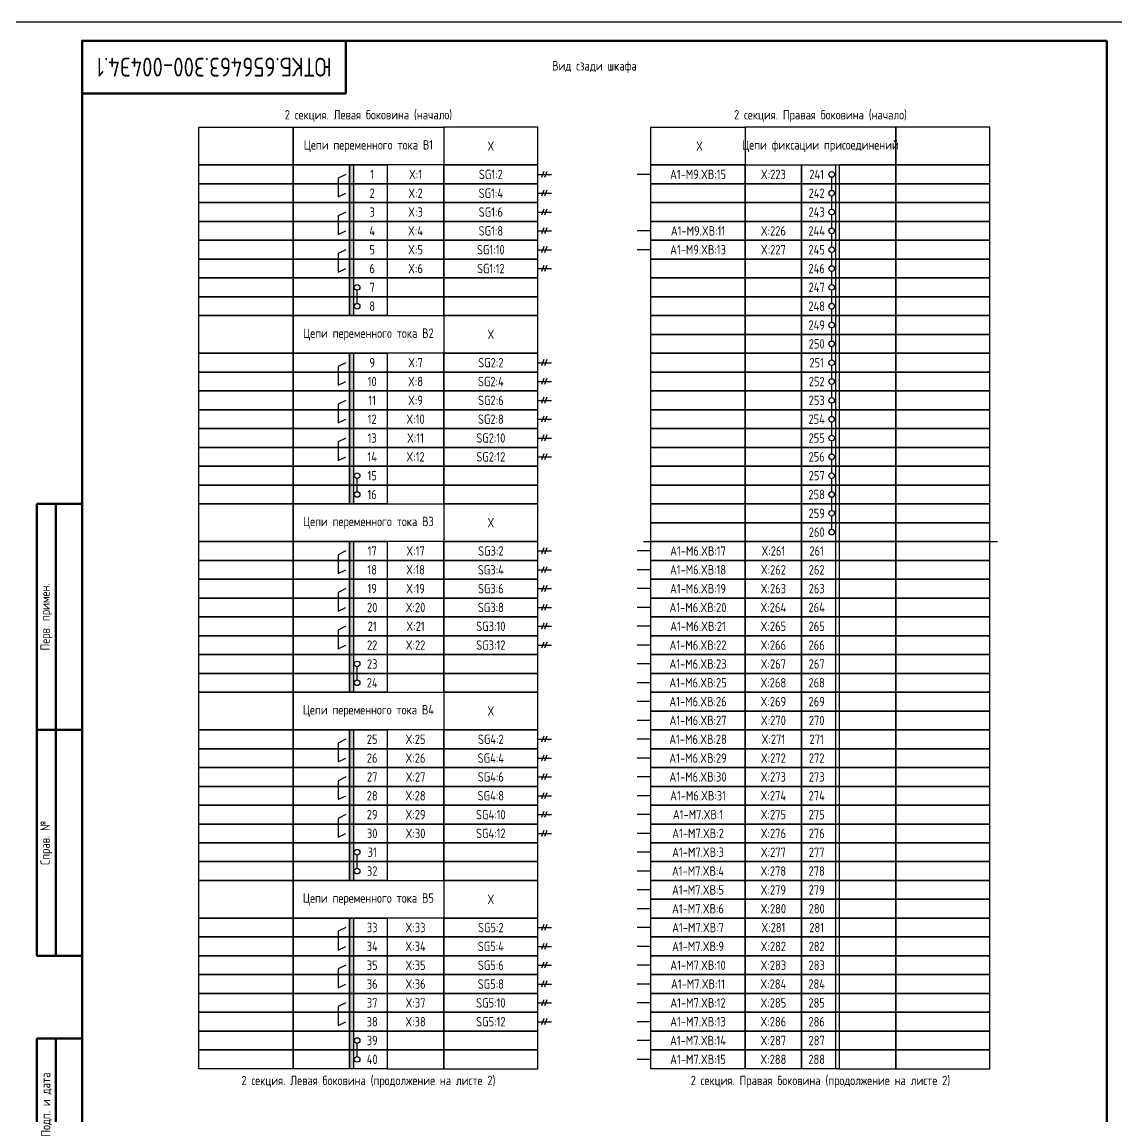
# Model space of a CAD drawing. Header units: millimetres. Extents: x -1612 to 9998, y -90 to 1220.
# Drawn here: x 7984 to 8274.5, y 129.5 to 420.1 of the extents above; entities that cross this region are included whole.
import ezdxf

# ---------------------------------------------------------------- set-up
doc = ezdxf.new("R2010")
doc.units = ezdxf.units.MM
doc.styles.add('Gost_type_A', font='GOST_A.TTF')

# ---------------------------------------------------------------- blocks, each defined once
blk = doc.blocks.new('Штамп левый верхний')
at = {"lineweight": 50}
for points in [[(-12, 0), (-7, 0), (-7, -60), (-12, -60)], [(-7, 0), (0, 0), (0, -60), (-7, -60)], [(-12, -60), (-7, -60), (-7, -120), (-12, -120)], [(-7, -60), (0, -60), (0, -120), (-7, -120)]]:
    blk.add_lwpolyline(points, close=True, dxfattribs=at)
at = {"char_height": 2.5, "width": 60, "attachment_point": 5, "rotation": 90, "style": 'Gost_type_A'}
for s, insert in [('Перв. примен.', (-9.5, -30)), ('Справ. №', (-9.5, -90))]:
    blk.add_mtext(s, dxfattribs=dict(at, insert=insert))
blk = doc.blocks.new('Штамп левый нижний')
at = {"lineweight": 50}
for points in [[(-12, 145), (-7, 145), (-7, 110), (-12, 110)], [(-7, 145), (0, 145), (0, 110), (-7, 110)], [(-12, 110), (-7, 110), (-7, 85), (-12, 85)], [(-7, 110), (0, 110), (0, 85), (-7, 85)], [(-12, 85), (-7, 85), (-7, 60), (-12, 60)], [(-7, 85), (0, 85), (0, 60), (-7, 60)], [(-12, 60), (-7, 60), (-7, 25), (-12, 25)], [(-7, 60), (0, 60), (0, 25), (-7, 25)], [(-12, 25), (-7, 25), (-7, 0), (-12, 0)], [(-7, 25), (0, 25), (0, 0), (-7, 0)]]:
    blk.add_lwpolyline(points, close=True, dxfattribs=at)
at = {"char_height": 2.5, "attachment_point": 5, "rotation": 90, "style": 'Gost_type_A'}
for s, insert, width in [('Подп. и дата', (-9.5, 127.5), 35), ('Инв. № дубл.', (-9.5, 97.5), 25), ('Взам. инв. №', (-9.5, 72.5), 25), ('Подп. и дата', (-9.5, 42.5), 35), ('Инв. N подл.', (-9.5, 12.5), 25)]:
    blk.add_mtext(s, dxfattribs=dict(at, insert=insert, width=width))
blk = doc.blocks.new('Штамп угловой верхний')
at = {"lineweight": 50}
blk.add_lwpolyline([(0, 0), (70, 0), (70, -14), (0, -14)], close=True, dxfattribs=at)

msp = doc.modelspace()

# ---------------------------------------------------------------- hatches: boundary and pattern name
h = msp.add_hatch(color=256)
h.dxf.hatch_style = 1
h.paths.add_polyline_path([(8072, 382.07), (8071, 382.07), (8071, 342.07), (8072, 342.07)])
h = msp.add_hatch(color=256)
h.dxf.hatch_style = 1
h.paths.add_polyline_path([(8072, 332.07), (8071, 332.07), (8071, 292.07), (8072, 292.07)])
h = msp.add_hatch(color=256)
h.dxf.hatch_style = 1
h.paths.add_polyline_path([(8072, 282.07), (8071, 282.07), (8071, 242.07), (8072, 242.07)])
h = msp.add_hatch(color=256)
h.dxf.hatch_style = 1
h.paths.add_polyline_path([(8072, 232.07), (8071, 232.07), (8071, 192.07), (8072, 192.07)])
h = msp.add_hatch(color=256)
h.dxf.hatch_style = 1
h.paths.add_polyline_path([(8072, 182.07), (8071, 182.07), (8071, 142.07), (8072, 142.07)])

# ---------------------------------------------------------------- linework, layer by layer
for p, q in [((8200, 382.07), (8200, 142.07)), ((8121, 379.57), (8124.62, 379.57)), ((8122.54, 380.38), (8121.96, 378.76)), ((8123.33, 380.38), (8122.75, 378.76)), ((8151, 379.57), (8147.38, 379.57)), ((8199, 375.32), (8199, 378.82)), ((8122.54, 375.38), (8121.96, 373.76)), ((8123.33, 375.38), (8122.75, 373.76)), ((8121, 374.57), (8124.62, 374.57)), ((8199, 370.32), (8199, 373.82)), ((8121, 369.57), (8124.62, 369.57)), ((8122.54, 370.38), (8121.96, 368.76)), ((8123.33, 370.38), (8122.75, 368.76)), ((8199, 365.32), (8199, 368.82)), ((8121, 364.57), (8124.62, 364.57)), ((8122.54, 365.38), (8121.96, 363.76)), ((8123.33, 365.38), (8122.75, 363.76)), ((8151, 364.57), (8147.38, 364.57)), ((8199, 360.32), (8199, 363.82)), ((8122.54, 360.38), (8121.96, 358.76)), ((8123.33, 360.38), (8122.75, 358.76)), ((8121, 359.57), (8124.62, 359.57)), ((8151, 359.57), (8147.38, 359.57)), ((8199, 355.32), (8199, 358.82)), ((8121, 354.57), (8124.62, 354.57)), ((8122.54, 355.38), (8121.96, 353.76)), ((8123.33, 355.38), (8122.75, 353.76)), ((8199, 350.32), (8199, 353.82)), ((8073, 345.32), (8073, 348.82)), ((8199, 345.32), (8199, 348.82)), ((8199, 340.32), (8199, 343.82)), ((8199, 335.32), (8199, 338.82)), ((8199, 330.32), (8199, 333.82)), ((8121, 329.57), (8124.62, 329.57)), ((8122.54, 330.38), (8121.96, 328.76)), ((8123.33, 330.38), (8122.75, 328.76)), ((8199, 325.32), (8199, 328.82)), ((8121, 324.57), (8124.62, 324.57)), ((8122.54, 325.38), (8121.96, 323.76)), ((8123.33, 325.38), (8122.75, 323.76)), ((8199, 320.32), (8199, 323.82)), ((8122.54, 320.38), (8121.96, 318.76)), ((8123.33, 320.38), (8122.75, 318.76)), ((8121, 319.57), (8124.62, 319.57)), ((8199, 315.32), (8199, 318.82)), ((8121, 314.57), (8124.62, 314.57)), ((8122.54, 315.38), (8121.96, 313.76)), ((8123.33, 315.38), (8122.75, 313.76)), ((8199, 310.32), (8199, 313.82)), ((8121, 309.57), (8124.62, 309.57)), ((8122.54, 310.38), (8121.96, 308.76)), ((8123.33, 310.38), (8122.75, 308.76)), ((8199, 305.32), (8199, 308.82)), ((8122.54, 305.38), (8121.96, 303.76)), ((8123.33, 305.38), (8122.75, 303.76)), ((8121, 304.57), (8124.62, 304.57)), ((8199, 300.32), (8199, 303.82)), ((8073, 295.32), (8073, 298.82)), ((8199, 295.32), (8199, 298.82)), ((8199, 290.32), (8199, 293.82)), ((8199, 285.32), (8199, 288.82)), ((8149, 282.07), (8243, 282.07)), ((8121, 279.57), (8124.62, 279.57)), ((8122.54, 280.38), (8121.96, 278.76)), ((8123.33, 280.38), (8122.75, 278.76)), ((8151, 279.57), (8147.38, 279.57)), ((8121, 274.57), (8124.62, 274.57)), ((8122.54, 275.38), (8121.96, 273.76)), ((8123.33, 275.38), (8122.75, 273.76)), ((8151, 274.57), (8147.38, 274.57)), ((8122.54, 270.38), (8121.96, 268.76)), ((8123.33, 270.38), (8122.75, 268.76)), ((8121, 269.57), (8124.62, 269.57)), ((8151, 269.57), (8147.38, 269.57)), ((8121, 264.57), (8124.62, 264.57)), ((8122.54, 265.38), (8121.96, 263.76)), ((8123.33, 265.38), (8122.75, 263.76)), ((8151, 264.57), (8147.38, 264.57)), ((8121, 259.57), (8124.62, 259.57)), ((8122.54, 260.38), (8121.96, 258.76)), ((8123.33, 260.38), (8122.75, 258.76)), ((8151, 259.57), (8147.38, 259.57)), ((8121, 254.57), (8124.62, 254.57)), ((8122.54, 255.38), (8121.96, 253.76)), ((8123.33, 255.38), (8122.75, 253.76)), ((8151, 254.57), (8147.38, 254.57)), ((8073, 245.32), (8073, 248.82)), ((8151, 249.57), (8147.38, 249.57)), ((8151, 244.57), (8147.38, 244.57)), ((8151, 239.57), (8147.38, 239.57)), ((8151, 234.57), (8147.38, 234.57)), ((8121, 229.57), (8124.62, 229.57)), ((8122.54, 230.38), (8121.96, 228.76)), ((8123.33, 230.38), (8122.75, 228.76)), ((8151, 229.57), (8147.38, 229.57)), ((8121, 224.57), (8124.62, 224.57)), ((8122.54, 225.38), (8121.96, 223.76)), ((8123.33, 225.38), (8122.75, 223.76)), ((8151, 224.57), (8147.38, 224.57)), ((8121, 219.57), (8124.62, 219.57)), ((8122.54, 220.38), (8121.96, 218.76)), ((8123.33, 220.38), (8122.75, 218.76)), ((8151, 219.57), (8147.38, 219.57)), ((8122.54, 215.38), (8121.96, 213.76)), ((8123.33, 215.38), (8122.75, 213.76)), ((8121, 214.57), (8124.62, 214.57)), ((8151, 214.57), (8147.38, 214.57)), ((8121, 209.57), (8124.62, 209.57)), ((8122.54, 210.38), (8121.96, 208.76)), ((8123.33, 210.38), (8122.75, 208.76)), ((8151, 209.57), (8147.38, 209.57)), ((8121, 204.57), (8124.62, 204.57)), ((8122.54, 205.38), (8121.96, 203.76)), ((8123.33, 205.38), (8122.75, 203.76)), ((8151, 204.57), (8147.38, 204.57)), ((8073, 195.32), (8073, 198.82)), ((8151, 199.57), (8147.38, 199.57)), ((8151, 194.57), (8147.38, 194.57)), ((8151, 189.57), (8147.38, 189.57)), ((8151, 184.57), (8147.38, 184.57)), ((8122.54, 180.38), (8121.96, 178.76)), ((8123.33, 180.38), (8122.75, 178.76)), ((8121, 179.57), (8124.62, 179.57)), ((8151, 179.57), (8147.38, 179.57)), ((8121, 174.57), (8124.62, 174.57)), ((8122.54, 175.38), (8121.96, 173.76)), ((8123.33, 175.38), (8122.75, 173.76)), ((8151, 174.57), (8147.38, 174.57)), ((8121, 169.57), (8124.62, 169.57)), ((8122.54, 170.38), (8121.96, 168.76)), ((8123.33, 170.38), (8122.75, 168.76)), ((8151, 169.57), (8147.38, 169.57)), ((8121, 164.57), (8124.62, 164.57)), ((8122.54, 165.38), (8121.96, 163.76)), ((8123.33, 165.38), (8122.75, 163.76)), ((8151, 164.57), (8147.38, 164.57)), ((8122.54, 160.38), (8121.96, 158.76)), ((8123.33, 160.38), (8122.75, 158.76)), ((8121, 159.57), (8124.62, 159.57)), ((8151, 159.57), (8147.38, 159.57)), ((8121, 154.57), (8124.62, 154.57)), ((8122.54, 155.38), (8121.96, 153.76)), ((8123.33, 155.38), (8122.75, 153.76)), ((8151, 154.57), (8147.38, 154.57)), ((8073, 145.32), (8073, 148.82)), ((8151, 149.57), (8147.38, 149.57)), ((8151, 144.57), (8147.38, 144.57))]:
    msp.add_line(p, q)
for points in [[(8277, 420.07), (8277, 0.07), (7980, 0.07), (7980, 420.07)], [(8031, 392.07), (8056, 392.07), (8056, 382.07), (8031, 382.07)], [(8056, 392.07), (8096, 392.07), (8096, 382.07), (8056, 382.07)], [(8121, 392.07), (8096, 392.07), (8096, 382.07), (8121, 382.07)], [(8151, 392.07), (8176, 392.07), (8176, 382.07), (8151, 382.07)], [(8216, 392.07), (8176, 392.07), (8176, 382.07), (8216, 382.07)], [(8241, 392.07), (8216, 392.07), (8216, 382.07), (8241, 382.07)], [(8031, 382.07), (8056, 382.07), (8056, 377.07), (8031, 377.07)], [(8056, 382.07), (8071, 382.07), (8071, 377.07), (8056, 377.07)], [(8071, 382.07), (8081, 382.07), (8081, 377.07), (8071, 377.07)], [(8096, 382.07), (8081, 382.07), (8081, 377.07), (8096, 377.07)], [(8121, 382.07), (8096, 382.07), (8096, 377.07), (8121, 377.07)], [(8151, 382.07), (8176, 382.07), (8176, 377.07), (8151, 377.07)], [(8176, 382.07), (8191, 382.07), (8191, 377.07), (8176, 377.07)], [(8191, 382.07), (8201, 382.07), (8201, 377.07), (8191, 377.07)], [(8216, 382.07), (8201, 382.07), (8201, 377.07), (8216, 377.07)], [(8241, 382.07), (8216, 382.07), (8216, 377.07), (8241, 377.07)], [(8031, 377.07), (8056, 377.07), (8056, 372.07), (8031, 372.07)], [(8056, 377.07), (8071, 377.07), (8071, 372.07), (8056, 372.07)], [(8071, 377.07), (8081, 377.07), (8081, 372.07), (8071, 372.07)], [(8096, 377.07), (8081, 377.07), (8081, 372.07), (8096, 372.07)], [(8121, 377.07), (8096, 377.07), (8096, 372.07), (8121, 372.07)], [(8151, 377.07), (8176, 377.07), (8176, 372.07), (8151, 372.07)], [(8176, 377.07), (8191, 377.07), (8191, 372.07), (8176, 372.07)], [(8191, 377.07), (8201, 377.07), (8201, 372.07), (8191, 372.07)], [(8216, 377.07), (8201, 377.07), (8201, 372.07), (8216, 372.07)], [(8241, 377.07), (8216, 377.07), (8216, 372.07), (8241, 372.07)], [(8031, 372.07), (8056, 372.07), (8056, 367.07), (8031, 367.07)], [(8056, 372.07), (8071, 372.07), (8071, 367.07), (8056, 367.07)], [(8071, 372.07), (8081, 372.07), (8081, 367.07), (8071, 367.07)], [(8096, 372.07), (8081, 372.07), (8081, 367.07), (8096, 367.07)], [(8121, 372.07), (8096, 372.07), (8096, 367.07), (8121, 367.07)], [(8151, 372.07), (8176, 372.07), (8176, 367.07), (8151, 367.07)], [(8176, 372.07), (8191, 372.07), (8191, 367.07), (8176, 367.07)], [(8191, 372.07), (8201, 372.07), (8201, 367.07), (8191, 367.07)], [(8216, 372.07), (8201, 372.07), (8201, 367.07), (8216, 367.07)], [(8241, 372.07), (8216, 372.07), (8216, 367.07), (8241, 367.07)], [(8031, 367.07), (8056, 367.07), (8056, 362.07), (8031, 362.07)], [(8056, 367.07), (8071, 367.07), (8071, 362.07), (8056, 362.07)], [(8071, 367.07), (8081, 367.07), (8081, 362.07), (8071, 362.07)], [(8096, 367.07), (8081, 367.07), (8081, 362.07), (8096, 362.07)], [(8121, 367.07), (8096, 367.07), (8096, 362.07), (8121, 362.07)], [(8151, 367.07), (8176, 367.07), (8176, 362.07), (8151, 362.07)], [(8176, 367.07), (8191, 367.07), (8191, 362.07), (8176, 362.07)], [(8191, 367.07), (8201, 367.07), (8201, 362.07), (8191, 362.07)], [(8216, 367.07), (8201, 367.07), (8201, 362.07), (8216, 362.07)], [(8241, 367.07), (8216, 367.07), (8216, 362.07), (8241, 362.07)], [(8031, 362.07), (8056, 362.07), (8056, 357.07), (8031, 357.07)], [(8056, 362.07), (8071, 362.07), (8071, 357.07), (8056, 357.07)], [(8071, 362.07), (8081, 362.07), (8081, 357.07), (8071, 357.07)], [(8096, 362.07), (8081, 362.07), (8081, 357.07), (8096, 357.07)], [(8121, 362.07), (8096, 362.07), (8096, 357.07), (8121, 357.07)], [(8151, 362.07), (8176, 362.07), (8176, 357.07), (8151, 357.07)], [(8176, 362.07), (8191, 362.07), (8191, 357.07), (8176, 357.07)], [(8191, 362.07), (8201, 362.07), (8201, 357.07), (8191, 357.07)], [(8216, 362.07), (8201, 362.07), (8201, 357.07), (8216, 357.07)], [(8241, 362.07), (8216, 362.07), (8216, 357.07), (8241, 357.07)], [(8031, 357.07), (8056, 357.07), (8056, 352.07), (8031, 352.07)], [(8056, 357.07), (8071, 357.07), (8071, 352.07), (8056, 352.07)], [(8071, 357.07), (8081, 357.07), (8081, 352.07), (8071, 352.07)], [(8096, 357.07), (8081, 357.07), (8081, 352.07), (8096, 352.07)], [(8121, 357.07), (8096, 357.07), (8096, 352.07), (8121, 352.07)], [(8151, 357.07), (8176, 357.07), (8176, 352.07), (8151, 352.07)], [(8176, 357.07), (8191, 357.07), (8191, 352.07), (8176, 352.07)], [(8191, 357.07), (8201, 357.07), (8201, 352.07), (8191, 352.07)], [(8216, 357.07), (8201, 357.07), (8201, 352.07), (8216, 352.07)], [(8241, 357.07), (8216, 357.07), (8216, 352.07), (8241, 352.07)], [(8031, 352.07), (8056, 352.07), (8056, 347.07), (8031, 347.07)], [(8056, 352.07), (8071, 352.07), (8071, 347.07), (8056, 347.07)], [(8071, 352.07), (8081, 352.07), (8081, 347.07), (8071, 347.07)], [(8096, 352.07), (8081, 352.07), (8081, 347.07), (8096, 347.07)], [(8121, 352.07), (8096, 352.07), (8096, 347.07), (8121, 347.07)], [(8151, 352.07), (8176, 352.07), (8176, 347.07), (8151, 347.07)], [(8176, 352.07), (8191, 352.07), (8191, 347.07), (8176, 347.07)], [(8191, 352.07), (8201, 352.07), (8201, 347.07), (8191, 347.07)], [(8216, 352.07), (8201, 352.07), (8201, 347.07), (8216, 347.07)], [(8241, 352.07), (8216, 352.07), (8216, 347.07), (8241, 347.07)], [(8031, 347.07), (8056, 347.07), (8056, 342.07), (8031, 342.07)], [(8056, 347.07), (8071, 347.07), (8071, 342.07), (8056, 342.07)], [(8071, 347.07), (8081, 347.07), (8081, 342.07), (8071, 342.07)], [(8096, 347.07), (8081, 347.07), (8081, 342.07), (8096, 342.07)], [(8121, 347.07), (8096, 347.07), (8096, 342.07), (8121, 342.07)], [(8151, 347.07), (8176, 347.07), (8176, 342.07), (8151, 342.07)], [(8176, 347.07), (8191, 347.07), (8191, 342.07), (8176, 342.07)], [(8191, 347.07), (8201, 347.07), (8201, 342.07), (8191, 342.07)], [(8216, 347.07), (8201, 347.07), (8201, 342.07), (8216, 342.07)], [(8241, 347.07), (8216, 347.07), (8216, 342.07), (8241, 342.07)], [(8031, 342.07), (8056, 342.07), (8056, 332.07), (8031, 332.07)], [(8056, 342.07), (8096, 342.07), (8096, 332.07), (8056, 332.07)], [(8121, 342.07), (8096, 342.07), (8096, 332.07), (8121, 332.07)], [(8151, 342.07), (8176, 342.07), (8176, 337.07), (8151, 337.07)], [(8176, 342.07), (8191, 342.07), (8191, 337.07), (8176, 337.07)], [(8191, 342.07), (8201, 342.07), (8201, 337.07), (8191, 337.07)], [(8216, 342.07), (8201, 342.07), (8201, 337.07), (8216, 337.07)], [(8241, 342.07), (8216, 342.07), (8216, 337.07), (8241, 337.07)], [(8151, 337.07), (8176, 337.07), (8176, 332.07), (8151, 332.07)], [(8176, 337.07), (8191, 337.07), (8191, 332.07), (8176, 332.07)], [(8191, 337.07), (8201, 337.07), (8201, 332.07), (8191, 332.07)], [(8216, 337.07), (8201, 337.07), (8201, 332.07), (8216, 332.07)], [(8241, 337.07), (8216, 337.07), (8216, 332.07), (8241, 332.07)], [(8031, 332.07), (8056, 332.07), (8056, 327.07), (8031, 327.07)], [(8056, 332.07), (8071, 332.07), (8071, 327.07), (8056, 327.07)], [(8071, 332.07), (8081, 332.07), (8081, 327.07), (8071, 327.07)], [(8096, 332.07), (8081, 332.07), (8081, 327.07), (8096, 327.07)], [(8121, 332.07), (8096, 332.07), (8096, 327.07), (8121, 327.07)], [(8151, 332.07), (8176, 332.07), (8176, 327.07), (8151, 327.07)], [(8176, 332.07), (8191, 332.07), (8191, 327.07), (8176, 327.07)], [(8191, 332.07), (8201, 332.07), (8201, 327.07), (8191, 327.07)], [(8216, 332.07), (8201, 332.07), (8201, 327.07), (8216, 327.07)], [(8241, 332.07), (8216, 332.07), (8216, 327.07), (8241, 327.07)], [(8031, 327.07), (8056, 327.07), (8056, 322.07), (8031, 322.07)], [(8056, 327.07), (8071, 327.07), (8071, 322.07), (8056, 322.07)], [(8071, 327.07), (8081, 327.07), (8081, 322.07), (8071, 322.07)], [(8096, 327.07), (8081, 327.07), (8081, 322.07), (8096, 322.07)], [(8121, 327.07), (8096, 327.07), (8096, 322.07), (8121, 322.07)], [(8151, 327.07), (8176, 327.07), (8176, 322.07), (8151, 322.07)], [(8176, 327.07), (8191, 327.07), (8191, 322.07), (8176, 322.07)], [(8191, 327.07), (8201, 327.07), (8201, 322.07), (8191, 322.07)], [(8216, 327.07), (8201, 327.07), (8201, 322.07), (8216, 322.07)], [(8241, 327.07), (8216, 327.07), (8216, 322.07), (8241, 322.07)], [(8031, 322.07), (8056, 322.07), (8056, 317.07), (8031, 317.07)], [(8056, 322.07), (8071, 322.07), (8071, 317.07), (8056, 317.07)], [(8071, 322.07), (8081, 322.07), (8081, 317.07), (8071, 317.07)], [(8096, 322.07), (8081, 322.07), (8081, 317.07), (8096, 317.07)], [(8121, 322.07), (8096, 322.07), (8096, 317.07), (8121, 317.07)], [(8151, 322.07), (8176, 322.07), (8176, 317.07), (8151, 317.07)], [(8176, 322.07), (8191, 322.07), (8191, 317.07), (8176, 317.07)], [(8191, 322.07), (8201, 322.07), (8201, 317.07), (8191, 317.07)], [(8216, 322.07), (8201, 322.07), (8201, 317.07), (8216, 317.07)], [(8241, 322.07), (8216, 322.07), (8216, 317.07), (8241, 317.07)], [(8031, 317.07), (8056, 317.07), (8056, 312.07), (8031, 312.07)], [(8056, 317.07), (8071, 317.07), (8071, 312.07), (8056, 312.07)], [(8071, 317.07), (8081, 317.07), (8081, 312.07), (8071, 312.07)], [(8096, 317.07), (8081, 317.07), (8081, 312.07), (8096, 312.07)], [(8121, 317.07), (8096, 317.07), (8096, 312.07), (8121, 312.07)], [(8151, 317.07), (8176, 317.07), (8176, 312.07), (8151, 312.07)], [(8176, 317.07), (8191, 317.07), (8191, 312.07), (8176, 312.07)], [(8191, 317.07), (8201, 317.07), (8201, 312.07), (8191, 312.07)], [(8216, 317.07), (8201, 317.07), (8201, 312.07), (8216, 312.07)], [(8241, 317.07), (8216, 317.07), (8216, 312.07), (8241, 312.07)], [(8031, 312.07), (8056, 312.07), (8056, 307.07), (8031, 307.07)], [(8056, 312.07), (8071, 312.07), (8071, 307.07), (8056, 307.07)], [(8071, 312.07), (8081, 312.07), (8081, 307.07), (8071, 307.07)], [(8096, 312.07), (8081, 312.07), (8081, 307.07), (8096, 307.07)], [(8121, 312.07), (8096, 312.07), (8096, 307.07), (8121, 307.07)], [(8151, 312.07), (8176, 312.07), (8176, 307.07), (8151, 307.07)], [(8176, 312.07), (8191, 312.07), (8191, 307.07), (8176, 307.07)], [(8191, 312.07), (8201, 312.07), (8201, 307.07), (8191, 307.07)], [(8216, 312.07), (8201, 312.07), (8201, 307.07), (8216, 307.07)], [(8241, 312.07), (8216, 312.07), (8216, 307.07), (8241, 307.07)], [(8031, 307.07), (8056, 307.07), (8056, 302.07), (8031, 302.07)], [(8056, 307.07), (8071, 307.07), (8071, 302.07), (8056, 302.07)], [(8071, 307.07), (8081, 307.07), (8081, 302.07), (8071, 302.07)], [(8096, 307.07), (8081, 307.07), (8081, 302.07), (8096, 302.07)], [(8121, 307.07), (8096, 307.07), (8096, 302.07), (8121, 302.07)], [(8151, 307.07), (8176, 307.07), (8176, 302.07), (8151, 302.07)], [(8176, 307.07), (8191, 307.07), (8191, 302.07), (8176, 302.07)], [(8191, 307.07), (8201, 307.07), (8201, 302.07), (8191, 302.07)], [(8216, 307.07), (8201, 307.07), (8201, 302.07), (8216, 302.07)], [(8241, 307.07), (8216, 307.07), (8216, 302.07), (8241, 302.07)], [(8031, 302.07), (8056, 302.07), (8056, 297.07), (8031, 297.07)], [(8056, 302.07), (8071, 302.07), (8071, 297.07), (8056, 297.07)], [(8071, 302.07), (8081, 302.07), (8081, 297.07), (8071, 297.07)], [(8096, 302.07), (8081, 302.07), (8081, 297.07), (8096, 297.07)], [(8121, 302.07), (8096, 302.07), (8096, 297.07), (8121, 297.07)], [(8151, 302.07), (8176, 302.07), (8176, 297.07), (8151, 297.07)], [(8176, 302.07), (8191, 302.07), (8191, 297.07), (8176, 297.07)], [(8191, 302.07), (8201, 302.07), (8201, 297.07), (8191, 297.07)], [(8216, 302.07), (8201, 302.07), (8201, 297.07), (8216, 297.07)], [(8241, 302.07), (8216, 302.07), (8216, 297.07), (8241, 297.07)], [(8031, 297.07), (8056, 297.07), (8056, 292.07), (8031, 292.07)], [(8056, 297.07), (8071, 297.07), (8071, 292.07), (8056, 292.07)], [(8071, 297.07), (8081, 297.07), (8081, 292.07), (8071, 292.07)], [(8096, 297.07), (8081, 297.07), (8081, 292.07), (8096, 292.07)], [(8121, 297.07), (8096, 297.07), (8096, 292.07), (8121, 292.07)], [(8151, 297.07), (8176, 297.07), (8176, 292.07), (8151, 292.07)], [(8176, 297.07), (8191, 297.07), (8191, 292.07), (8176, 292.07)], [(8191, 297.07), (8201, 297.07), (8201, 292.07), (8191, 292.07)], [(8216, 297.07), (8201, 297.07), (8201, 292.07), (8216, 292.07)], [(8241, 297.07), (8216, 297.07), (8216, 292.07), (8241, 292.07)], [(8031, 292.07), (8056, 292.07), (8056, 282.07), (8031, 282.07)], [(8056, 292.07), (8096, 292.07), (8096, 282.07), (8056, 282.07)], [(8121, 292.07), (8096, 292.07), (8096, 282.07), (8121, 282.07)], [(8151, 292.07), (8176, 292.07), (8176, 287.07), (8151, 287.07)], [(8176, 292.07), (8191, 292.07), (8191, 287.07), (8176, 287.07)], [(8191, 292.07), (8201, 292.07), (8201, 287.07), (8191, 287.07)], [(8216, 292.07), (8201, 292.07), (8201, 287.07), (8216, 287.07)], [(8241, 292.07), (8216, 292.07), (8216, 287.07), (8241, 287.07)], [(8151, 287.07), (8176, 287.07), (8176, 282.07), (8151, 282.07)], [(8176, 287.07), (8191, 287.07), (8191, 282.07), (8176, 282.07)], [(8191, 287.07), (8201, 287.07), (8201, 282.07), (8191, 282.07)], [(8216, 287.07), (8201, 287.07), (8201, 282.07), (8216, 282.07)], [(8241, 287.07), (8216, 287.07), (8216, 282.07), (8241, 282.07)], [(8031, 282.07), (8056, 282.07), (8056, 277.07), (8031, 277.07)], [(8056, 282.07), (8071, 282.07), (8071, 277.07), (8056, 277.07)], [(8071, 282.07), (8081, 282.07), (8081, 277.07), (8071, 277.07)], [(8096, 282.07), (8081, 282.07), (8081, 277.07), (8096, 277.07)], [(8121, 282.07), (8096, 282.07), (8096, 277.07), (8121, 277.07)], [(8151, 282.07), (8176, 282.07), (8176, 277.07), (8151, 277.07)], [(8176, 282.07), (8191, 282.07), (8191, 277.07), (8176, 277.07)], [(8191, 282.07), (8201, 282.07), (8201, 277.07), (8191, 277.07)], [(8216, 282.07), (8201, 282.07), (8201, 277.07), (8216, 277.07)], [(8241, 282.07), (8216, 282.07), (8216, 277.07), (8241, 277.07)], [(8031, 277.07), (8056, 277.07), (8056, 272.07), (8031, 272.07)], [(8056, 277.07), (8071, 277.07), (8071, 272.07), (8056, 272.07)], [(8071, 277.07), (8081, 277.07), (8081, 272.07), (8071, 272.07)], [(8096, 277.07), (8081, 277.07), (8081, 272.07), (8096, 272.07)], [(8121, 277.07), (8096, 277.07), (8096, 272.07), (8121, 272.07)], [(8151, 277.07), (8176, 277.07), (8176, 272.07), (8151, 272.07)], [(8176, 277.07), (8191, 277.07), (8191, 272.07), (8176, 272.07)], [(8191, 277.07), (8201, 277.07), (8201, 272.07), (8191, 272.07)], [(8216, 277.07), (8201, 277.07), (8201, 272.07), (8216, 272.07)], [(8241, 277.07), (8216, 277.07), (8216, 272.07), (8241, 272.07)], [(8031, 272.07), (8056, 272.07), (8056, 267.07), (8031, 267.07)], [(8056, 272.07), (8071, 272.07), (8071, 267.07), (8056, 267.07)], [(8071, 272.07), (8081, 272.07), (8081, 267.07), (8071, 267.07)], [(8096, 272.07), (8081, 272.07), (8081, 267.07), (8096, 267.07)], [(8121, 272.07), (8096, 272.07), (8096, 267.07), (8121, 267.07)], [(8151, 272.07), (8176, 272.07), (8176, 267.07), (8151, 267.07)], [(8176, 272.07), (8191, 272.07), (8191, 267.07), (8176, 267.07)], [(8191, 272.07), (8201, 272.07), (8201, 267.07), (8191, 267.07)], [(8216, 272.07), (8201, 272.07), (8201, 267.07), (8216, 267.07)], [(8241, 272.07), (8216, 272.07), (8216, 267.07), (8241, 267.07)], [(8031, 267.07), (8056, 267.07), (8056, 262.07), (8031, 262.07)], [(8056, 267.07), (8071, 267.07), (8071, 262.07), (8056, 262.07)], [(8071, 267.07), (8081, 267.07), (8081, 262.07), (8071, 262.07)], [(8096, 267.07), (8081, 267.07), (8081, 262.07), (8096, 262.07)], [(8121, 267.07), (8096, 267.07), (8096, 262.07), (8121, 262.07)], [(8151, 267.07), (8176, 267.07), (8176, 262.07), (8151, 262.07)], [(8176, 267.07), (8191, 267.07), (8191, 262.07), (8176, 262.07)], [(8191, 267.07), (8201, 267.07), (8201, 262.07), (8191, 262.07)], [(8216, 267.07), (8201, 267.07), (8201, 262.07), (8216, 262.07)], [(8241, 267.07), (8216, 267.07), (8216, 262.07), (8241, 262.07)], [(8031, 262.07), (8056, 262.07), (8056, 257.07), (8031, 257.07)], [(8056, 262.07), (8071, 262.07), (8071, 257.07), (8056, 257.07)], [(8071, 262.07), (8081, 262.07), (8081, 257.07), (8071, 257.07)], [(8096, 262.07), (8081, 262.07), (8081, 257.07), (8096, 257.07)], [(8121, 262.07), (8096, 262.07), (8096, 257.07), (8121, 257.07)], [(8151, 262.07), (8176, 262.07), (8176, 257.07), (8151, 257.07)], [(8176, 262.07), (8191, 262.07), (8191, 257.07), (8176, 257.07)], [(8191, 262.07), (8201, 262.07), (8201, 257.07), (8191, 257.07)], [(8216, 262.07), (8201, 262.07), (8201, 257.07), (8216, 257.07)], [(8241, 262.07), (8216, 262.07), (8216, 257.07), (8241, 257.07)], [(8031, 257.07), (8056, 257.07), (8056, 252.07), (8031, 252.07)], [(8056, 257.07), (8071, 257.07), (8071, 252.07), (8056, 252.07)], [(8071, 257.07), (8081, 257.07), (8081, 252.07), (8071, 252.07)], [(8096, 257.07), (8081, 257.07), (8081, 252.07), (8096, 252.07)], [(8121, 257.07), (8096, 257.07), (8096, 252.07), (8121, 252.07)], [(8151, 257.07), (8176, 257.07), (8176, 252.07), (8151, 252.07)], [(8176, 257.07), (8191, 257.07), (8191, 252.07), (8176, 252.07)], [(8191, 257.07), (8201, 257.07), (8201, 252.07), (8191, 252.07)], [(8216, 257.07), (8201, 257.07), (8201, 252.07), (8216, 252.07)], [(8241, 257.07), (8216, 257.07), (8216, 252.07), (8241, 252.07)], [(8031, 252.07), (8056, 252.07), (8056, 247.07), (8031, 247.07)], [(8056, 252.07), (8071, 252.07), (8071, 247.07), (8056, 247.07)], [(8071, 252.07), (8081, 252.07), (8081, 247.07), (8071, 247.07)], [(8096, 252.07), (8081, 252.07), (8081, 247.07), (8096, 247.07)], [(8121, 252.07), (8096, 252.07), (8096, 247.07), (8121, 247.07)], [(8151, 252.07), (8176, 252.07), (8176, 247.07), (8151, 247.07)], [(8176, 252.07), (8191, 252.07), (8191, 247.07), (8176, 247.07)], [(8191, 252.07), (8201, 252.07), (8201, 247.07), (8191, 247.07)], [(8216, 252.07), (8201, 252.07), (8201, 247.07), (8216, 247.07)], [(8241, 252.07), (8216, 252.07), (8216, 247.07), (8241, 247.07)], [(8031, 247.07), (8056, 247.07), (8056, 242.07), (8031, 242.07)], [(8056, 247.07), (8071, 247.07), (8071, 242.07), (8056, 242.07)], [(8071, 247.07), (8081, 247.07), (8081, 242.07), (8071, 242.07)], [(8096, 247.07), (8081, 247.07), (8081, 242.07), (8096, 242.07)], [(8121, 247.07), (8096, 247.07), (8096, 242.07), (8121, 242.07)], [(8151, 247.07), (8176, 247.07), (8176, 242.07), (8151, 242.07)], [(8176, 247.07), (8191, 247.07), (8191, 242.07), (8176, 242.07)], [(8191, 247.07), (8201, 247.07), (8201, 242.07), (8191, 242.07)], [(8216, 247.07), (8201, 247.07), (8201, 242.07), (8216, 242.07)], [(8241, 247.07), (8216, 247.07), (8216, 242.07), (8241, 242.07)], [(8031, 242.07), (8056, 242.07), (8056, 232.07), (8031, 232.07)], [(8056, 242.07), (8096, 242.07), (8096, 232.07), (8056, 232.07)], [(8121, 242.07), (8096, 242.07), (8096, 232.07), (8121, 232.07)], [(8151, 242.07), (8176, 242.07), (8176, 237.07), (8151, 237.07)], [(8176, 242.07), (8191, 242.07), (8191, 237.07), (8176, 237.07)], [(8191, 242.07), (8201, 242.07), (8201, 237.07), (8191, 237.07)], [(8216, 242.07), (8201, 242.07), (8201, 237.07), (8216, 237.07)], [(8241, 242.07), (8216, 242.07), (8216, 237.07), (8241, 237.07)], [(8151, 237.07), (8176, 237.07), (8176, 232.07), (8151, 232.07)], [(8176, 237.07), (8191, 237.07), (8191, 232.07), (8176, 232.07)], [(8191, 237.07), (8201, 237.07), (8201, 232.07), (8191, 232.07)], [(8216, 237.07), (8201, 237.07), (8201, 232.07), (8216, 232.07)], [(8241, 237.07), (8216, 237.07), (8216, 232.07), (8241, 232.07)], [(8031, 232.07), (8056, 232.07), (8056, 227.07), (8031, 227.07)], [(8056, 232.07), (8071, 232.07), (8071, 227.07), (8056, 227.07)], [(8071, 232.07), (8081, 232.07), (8081, 227.07), (8071, 227.07)], [(8096, 232.07), (8081, 232.07), (8081, 227.07), (8096, 227.07)], [(8121, 232.07), (8096, 232.07), (8096, 227.07), (8121, 227.07)], [(8151, 232.07), (8176, 232.07), (8176, 227.07), (8151, 227.07)], [(8176, 232.07), (8191, 232.07), (8191, 227.07), (8176, 227.07)], [(8191, 232.07), (8201, 232.07), (8201, 227.07), (8191, 227.07)], [(8216, 232.07), (8201, 232.07), (8201, 227.07), (8216, 227.07)], [(8241, 232.07), (8216, 232.07), (8216, 227.07), (8241, 227.07)], [(8031, 227.07), (8056, 227.07), (8056, 222.07), (8031, 222.07)], [(8056, 227.07), (8071, 227.07), (8071, 222.07), (8056, 222.07)], [(8071, 227.07), (8081, 227.07), (8081, 222.07), (8071, 222.07)], [(8096, 227.07), (8081, 227.07), (8081, 222.07), (8096, 222.07)], [(8121, 227.07), (8096, 227.07), (8096, 222.07), (8121, 222.07)], [(8151, 227.07), (8176, 227.07), (8176, 222.07), (8151, 222.07)], [(8176, 227.07), (8191, 227.07), (8191, 222.07), (8176, 222.07)], [(8191, 227.07), (8201, 227.07), (8201, 222.07), (8191, 222.07)], [(8216, 227.07), (8201, 227.07), (8201, 222.07), (8216, 222.07)], [(8241, 227.07), (8216, 227.07), (8216, 222.07), (8241, 222.07)], [(8031, 222.07), (8056, 222.07), (8056, 217.07), (8031, 217.07)], [(8056, 222.07), (8071, 222.07), (8071, 217.07), (8056, 217.07)], [(8071, 222.07), (8081, 222.07), (8081, 217.07), (8071, 217.07)], [(8096, 222.07), (8081, 222.07), (8081, 217.07), (8096, 217.07)], [(8121, 222.07), (8096, 222.07), (8096, 217.07), (8121, 217.07)], [(8151, 222.07), (8176, 222.07), (8176, 217.07), (8151, 217.07)], [(8176, 222.07), (8191, 222.07), (8191, 217.07), (8176, 217.07)], [(8191, 222.07), (8201, 222.07), (8201, 217.07), (8191, 217.07)], [(8216, 222.07), (8201, 222.07), (8201, 217.07), (8216, 217.07)], [(8241, 222.07), (8216, 222.07), (8216, 217.07), (8241, 217.07)], [(8031, 217.07), (8056, 217.07), (8056, 212.07), (8031, 212.07)], [(8056, 217.07), (8071, 217.07), (8071, 212.07), (8056, 212.07)], [(8071, 217.07), (8081, 217.07), (8081, 212.07), (8071, 212.07)], [(8096, 217.07), (8081, 217.07), (8081, 212.07), (8096, 212.07)], [(8121, 217.07), (8096, 217.07), (8096, 212.07), (8121, 212.07)], [(8151, 217.07), (8176, 217.07), (8176, 212.07), (8151, 212.07)], [(8176, 217.07), (8191, 217.07), (8191, 212.07), (8176, 212.07)], [(8191, 217.07), (8201, 217.07), (8201, 212.07), (8191, 212.07)], [(8216, 217.07), (8201, 217.07), (8201, 212.07), (8216, 212.07)], [(8241, 217.07), (8216, 217.07), (8216, 212.07), (8241, 212.07)], [(8031, 212.07), (8056, 212.07), (8056, 207.07), (8031, 207.07)], [(8056, 212.07), (8071, 212.07), (8071, 207.07), (8056, 207.07)], [(8071, 212.07), (8081, 212.07), (8081, 207.07), (8071, 207.07)], [(8096, 212.07), (8081, 212.07), (8081, 207.07), (8096, 207.07)], [(8121, 212.07), (8096, 212.07), (8096, 207.07), (8121, 207.07)], [(8151, 212.07), (8176, 212.07), (8176, 207.07), (8151, 207.07)], [(8176, 212.07), (8191, 212.07), (8191, 207.07), (8176, 207.07)], [(8191, 212.07), (8201, 212.07), (8201, 207.07), (8191, 207.07)], [(8216, 212.07), (8201, 212.07), (8201, 207.07), (8216, 207.07)], [(8241, 212.07), (8216, 212.07), (8216, 207.07), (8241, 207.07)], [(8031, 207.07), (8056, 207.07), (8056, 202.07), (8031, 202.07)], [(8056, 207.07), (8071, 207.07), (8071, 202.07), (8056, 202.07)], [(8071, 207.07), (8081, 207.07), (8081, 202.07), (8071, 202.07)], [(8096, 207.07), (8081, 207.07), (8081, 202.07), (8096, 202.07)], [(8121, 207.07), (8096, 207.07), (8096, 202.07), (8121, 202.07)], [(8151, 207.07), (8176, 207.07), (8176, 202.07), (8151, 202.07)], [(8176, 207.07), (8191, 207.07), (8191, 202.07), (8176, 202.07)], [(8191, 207.07), (8201, 207.07), (8201, 202.07), (8191, 202.07)], [(8216, 207.07), (8201, 207.07), (8201, 202.07), (8216, 202.07)], [(8241, 207.07), (8216, 207.07), (8216, 202.07), (8241, 202.07)], [(8031, 202.07), (8056, 202.07), (8056, 197.07), (8031, 197.07)], [(8056, 202.07), (8071, 202.07), (8071, 197.07), (8056, 197.07)], [(8071, 202.07), (8081, 202.07), (8081, 197.07), (8071, 197.07)], [(8096, 202.07), (8081, 202.07), (8081, 197.07), (8096, 197.07)], [(8121, 202.07), (8096, 202.07), (8096, 197.07), (8121, 197.07)], [(8151, 202.07), (8176, 202.07), (8176, 197.07), (8151, 197.07)], [(8176, 202.07), (8191, 202.07), (8191, 197.07), (8176, 197.07)], [(8191, 202.07), (8201, 202.07), (8201, 197.07), (8191, 197.07)], [(8216, 202.07), (8201, 202.07), (8201, 197.07), (8216, 197.07)], [(8241, 202.07), (8216, 202.07), (8216, 197.07), (8241, 197.07)], [(8031, 197.07), (8056, 197.07), (8056, 192.07), (8031, 192.07)], [(8056, 197.07), (8071, 197.07), (8071, 192.07), (8056, 192.07)], [(8071, 197.07), (8081, 197.07), (8081, 192.07), (8071, 192.07)], [(8096, 197.07), (8081, 197.07), (8081, 192.07), (8096, 192.07)], [(8121, 197.07), (8096, 197.07), (8096, 192.07), (8121, 192.07)], [(8151, 197.07), (8176, 197.07), (8176, 192.07), (8151, 192.07)], [(8176, 197.07), (8191, 197.07), (8191, 192.07), (8176, 192.07)], [(8191, 197.07), (8201, 197.07), (8201, 192.07), (8191, 192.07)], [(8216, 197.07), (8201, 197.07), (8201, 192.07), (8216, 192.07)], [(8241, 197.07), (8216, 197.07), (8216, 192.07), (8241, 192.07)], [(8031, 192.07), (8056, 192.07), (8056, 182.07), (8031, 182.07)], [(8056, 192.07), (8096, 192.07), (8096, 182.07), (8056, 182.07)], [(8121, 192.07), (8096, 192.07), (8096, 182.07), (8121, 182.07)], [(8151, 192.07), (8176, 192.07), (8176, 187.07), (8151, 187.07)], [(8176, 192.07), (8191, 192.07), (8191, 187.07), (8176, 187.07)], [(8191, 192.07), (8201, 192.07), (8201, 187.07), (8191, 187.07)], [(8216, 192.07), (8201, 192.07), (8201, 187.07), (8216, 187.07)], [(8241, 192.07), (8216, 192.07), (8216, 187.07), (8241, 187.07)], [(8151, 187.07), (8176, 187.07), (8176, 182.07), (8151, 182.07)], [(8176, 187.07), (8191, 187.07), (8191, 182.07), (8176, 182.07)], [(8191, 187.07), (8201, 187.07), (8201, 182.07), (8191, 182.07)], [(8216, 187.07), (8201, 187.07), (8201, 182.07), (8216, 182.07)], [(8241, 187.07), (8216, 187.07), (8216, 182.07), (8241, 182.07)], [(8031, 182.07), (8056, 182.07), (8056, 177.07), (8031, 177.07)], [(8056, 182.07), (8071, 182.07), (8071, 177.07), (8056, 177.07)], [(8071, 182.07), (8081, 182.07), (8081, 177.07), (8071, 177.07)], [(8096, 182.07), (8081, 182.07), (8081, 177.07), (8096, 177.07)], [(8121, 182.07), (8096, 182.07), (8096, 177.07), (8121, 177.07)], [(8151, 182.07), (8176, 182.07), (8176, 177.07), (8151, 177.07)], [(8176, 182.07), (8191, 182.07), (8191, 177.07), (8176, 177.07)], [(8191, 182.07), (8201, 182.07), (8201, 177.07), (8191, 177.07)], [(8216, 182.07), (8201, 182.07), (8201, 177.07), (8216, 177.07)], [(8241, 182.07), (8216, 182.07), (8216, 177.07), (8241, 177.07)], [(8031, 177.07), (8056, 177.07), (8056, 172.07), (8031, 172.07)], [(8056, 177.07), (8071, 177.07), (8071, 172.07), (8056, 172.07)], [(8071, 177.07), (8081, 177.07), (8081, 172.07), (8071, 172.07)], [(8096, 177.07), (8081, 177.07), (8081, 172.07), (8096, 172.07)], [(8121, 177.07), (8096, 177.07), (8096, 172.07), (8121, 172.07)], [(8151, 177.07), (8176, 177.07), (8176, 172.07), (8151, 172.07)], [(8176, 177.07), (8191, 177.07), (8191, 172.07), (8176, 172.07)], [(8191, 177.07), (8201, 177.07), (8201, 172.07), (8191, 172.07)], [(8216, 177.07), (8201, 177.07), (8201, 172.07), (8216, 172.07)], [(8241, 177.07), (8216, 177.07), (8216, 172.07), (8241, 172.07)], [(8031, 172.07), (8056, 172.07), (8056, 167.07), (8031, 167.07)], [(8056, 172.07), (8071, 172.07), (8071, 167.07), (8056, 167.07)], [(8071, 172.07), (8081, 172.07), (8081, 167.07), (8071, 167.07)], [(8096, 172.07), (8081, 172.07), (8081, 167.07), (8096, 167.07)], [(8121, 172.07), (8096, 172.07), (8096, 167.07), (8121, 167.07)], [(8151, 172.07), (8176, 172.07), (8176, 167.07), (8151, 167.07)], [(8176, 172.07), (8191, 172.07), (8191, 167.07), (8176, 167.07)], [(8191, 172.07), (8201, 172.07), (8201, 167.07), (8191, 167.07)], [(8216, 172.07), (8201, 172.07), (8201, 167.07), (8216, 167.07)], [(8241, 172.07), (8216, 172.07), (8216, 167.07), (8241, 167.07)], [(8031, 167.07), (8056, 167.07), (8056, 162.07), (8031, 162.07)], [(8056, 167.07), (8071, 167.07), (8071, 162.07), (8056, 162.07)], [(8071, 167.07), (8081, 167.07), (8081, 162.07), (8071, 162.07)], [(8096, 167.07), (8081, 167.07), (8081, 162.07), (8096, 162.07)], [(8121, 167.07), (8096, 167.07), (8096, 162.07), (8121, 162.07)], [(8151, 167.07), (8176, 167.07), (8176, 162.07), (8151, 162.07)], [(8176, 167.07), (8191, 167.07), (8191, 162.07), (8176, 162.07)], [(8191, 167.07), (8201, 167.07), (8201, 162.07), (8191, 162.07)], [(8216, 167.07), (8201, 167.07), (8201, 162.07), (8216, 162.07)], [(8241, 167.07), (8216, 167.07), (8216, 162.07), (8241, 162.07)], [(8031, 162.07), (8056, 162.07), (8056, 157.07), (8031, 157.07)], [(8056, 162.07), (8071, 162.07), (8071, 157.07), (8056, 157.07)], [(8071, 162.07), (8081, 162.07), (8081, 157.07), (8071, 157.07)], [(8096, 162.07), (8081, 162.07), (8081, 157.07), (8096, 157.07)], [(8121, 162.07), (8096, 162.07), (8096, 157.07), (8121, 157.07)], [(8151, 162.07), (8176, 162.07), (8176, 157.07), (8151, 157.07)], [(8176, 162.07), (8191, 162.07), (8191, 157.07), (8176, 157.07)], [(8191, 162.07), (8201, 162.07), (8201, 157.07), (8191, 157.07)], [(8216, 162.07), (8201, 162.07), (8201, 157.07), (8216, 157.07)], [(8241, 162.07), (8216, 162.07), (8216, 157.07), (8241, 157.07)], [(8031, 157.07), (8056, 157.07), (8056, 152.07), (8031, 152.07)], [(8056, 157.07), (8071, 157.07), (8071, 152.07), (8056, 152.07)], [(8071, 157.07), (8081, 157.07), (8081, 152.07), (8071, 152.07)], [(8096, 157.07), (8081, 157.07), (8081, 152.07), (8096, 152.07)], [(8121, 157.07), (8096, 157.07), (8096, 152.07), (8121, 152.07)], [(8151, 157.07), (8176, 157.07), (8176, 152.07), (8151, 152.07)], [(8176, 157.07), (8191, 157.07), (8191, 152.07), (8176, 152.07)], [(8191, 157.07), (8201, 157.07), (8201, 152.07), (8191, 152.07)], [(8216, 157.07), (8201, 157.07), (8201, 152.07), (8216, 152.07)], [(8241, 157.07), (8216, 157.07), (8216, 152.07), (8241, 152.07)], [(8031, 152.07), (8056, 152.07), (8056, 147.07), (8031, 147.07)], [(8056, 152.07), (8071, 152.07), (8071, 147.07), (8056, 147.07)], [(8071, 152.07), (8081, 152.07), (8081, 147.07), (8071, 147.07)], [(8096, 152.07), (8081, 152.07), (8081, 147.07), (8096, 147.07)], [(8121, 152.07), (8096, 152.07), (8096, 147.07), (8121, 147.07)], [(8151, 152.07), (8176, 152.07), (8176, 147.07), (8151, 147.07)], [(8176, 152.07), (8191, 152.07), (8191, 147.07), (8176, 147.07)], [(8191, 152.07), (8201, 152.07), (8201, 147.07), (8191, 147.07)], [(8216, 152.07), (8201, 152.07), (8201, 147.07), (8216, 147.07)], [(8241, 152.07), (8216, 152.07), (8216, 147.07), (8241, 147.07)], [(8031, 147.07), (8056, 147.07), (8056, 142.07), (8031, 142.07)], [(8056, 147.07), (8071, 147.07), (8071, 142.07), (8056, 142.07)], [(8071, 147.07), (8081, 147.07), (8081, 142.07), (8071, 142.07)], [(8096, 147.07), (8081, 147.07), (8081, 142.07), (8096, 142.07)], [(8121, 147.07), (8096, 147.07), (8096, 142.07), (8121, 142.07)], [(8151, 147.07), (8176, 147.07), (8176, 142.07), (8151, 142.07)], [(8176, 147.07), (8191, 147.07), (8191, 142.07), (8176, 142.07)], [(8191, 147.07), (8201, 147.07), (8201, 142.07), (8191, 142.07)], [(8216, 147.07), (8201, 147.07), (8201, 142.07), (8216, 142.07)], [(8241, 147.07), (8216, 147.07), (8216, 142.07), (8241, 142.07)]]:
    msp.add_lwpolyline(points, close=True)
at = {"lineweight": 50}
msp.add_lwpolyline([(8272, 415.07), (8272, 5.07), (8000, 5.07), (8000, 415.07)], close=True, dxfattribs=at)
for points in [[(8071, 342.07), (8071, 382.07), (8072, 382.07), (8072, 342.07)], [(8070, 379.57), (8068, 378.57), (8068, 373.57), (8070, 374.57)], [(8070, 369.57), (8068, 368.57), (8068, 363.57), (8070, 364.57)], [(8070, 359.57), (8068, 358.57), (8068, 353.57), (8070, 354.57)], [(8071, 292.07), (8071, 332.07), (8072, 332.07), (8072, 292.07)], [(8070, 329.57), (8068, 328.57), (8068, 323.57), (8070, 324.57)], [(8070, 319.57), (8068, 318.57), (8068, 313.57), (8070, 314.57)], [(8070, 309.57), (8068, 308.57), (8068, 303.57), (8070, 304.57)], [(8071, 242.07), (8071, 282.07), (8072, 282.07), (8072, 242.07)], [(8070, 279.57), (8068, 278.57), (8068, 273.57), (8070, 274.57)], [(8070, 269.57), (8068, 268.57), (8068, 263.57), (8070, 264.57)], [(8070, 259.57), (8068, 258.57), (8068, 253.57), (8070, 254.57)], [(8070, 229.57), (8068, 228.57), (8068, 223.57), (8070, 224.57)], [(8071, 192.07), (8071, 232.07), (8072, 232.07), (8072, 192.07)], [(8070, 219.57), (8068, 218.57), (8068, 213.57), (8070, 214.57)], [(8070, 209.57), (8068, 208.57), (8068, 203.57), (8070, 204.57)], [(8071, 142.07), (8071, 182.07), (8072, 182.07), (8072, 142.07)], [(8070, 179.57), (8068, 178.57), (8068, 173.57), (8070, 174.57)], [(8070, 169.57), (8068, 168.57), (8068, 163.57), (8070, 164.57)], [(8070, 159.57), (8068, 158.57), (8068, 153.57), (8070, 154.57)]]:
    msp.add_lwpolyline(points)
for centre in [(8199, 379.57), (8199, 374.57), (8199, 369.57), (8199, 364.57), (8199, 359.57), (8199, 354.57), (8073, 349.57), (8199, 349.57), (8073, 344.57), (8199, 344.57), (8199, 339.57), (8199, 334.57), (8199, 329.57), (8199, 324.57), (8199, 319.57), (8199, 314.57), (8199, 309.57), (8199, 304.57), (8073, 299.57), (8199, 299.57), (8073, 294.57), (8199, 294.57), (8199, 289.57), (8199, 284.57), (8073, 249.57), (8073, 244.57), (8073, 199.57), (8073, 194.57), (8073, 149.57), (8073, 144.57)]:
    msp.add_circle(centre, 0.75)

# ---------------------------------------------------------------- block references
for name, p in [('Штамп угловой верхний', (8000, 415.07)), ('Штамп левый верхний', (8000, 292.07)), ('Штамп левый нижний', (8000, 5.07))]:
    msp.add_blockref(name, p)

# ---------------------------------------------------------------- texts
at = {"insert": (8035, 408.07), "char_height": 5, "width": 70, "attachment_point": 5, "rotation": 180, "style": 'Gost_type_A'}
msp.add_mtext('ЮТКБ.656463.300-004Э4.1', dxfattribs=at)
at = {"char_height": 2.5, "attachment_point": 5, "style": 'Gost_type_A'}
for s, insert, width in [('Вид сзади шкафа', (8136, 408.07), 272), ('2 секция. Левая боковина (начало)', (8076, 395.07), 90), ('2 секция. Правая боковина (начало)', (8196, 395.07), 90), ('Цепи переменного тока В1', (8076, 387.07), 40), ('X', (8108.5, 387.07), 25), ('X', (8163.91, 387.07), 25), ('Цепи фиксации присоединений', (8196, 387.07), 40), ('SG1:2', (8108.5, 379.57), 25), ('A1-M9.XВ:15', (8163.5, 379.57), 25), ('SG1:4', (8108.5, 374.57), 25), ('SG1:6', (8108.5, 369.57), 25), ('SG1:8', (8108.5, 364.57), 25), ('A1-M9.XВ:11', (8163.5, 364.57), 25), ('SG1:10', (8108.5, 359.57), 25), ('A1-M9.XВ:13', (8163.5, 359.57), 25), ('SG1:12', (8108.5, 354.57), 25), ('Цепи переменного тока В2', (8076, 337.07), 40), ('X', (8108.5, 337.07), 25), ('SG2:2', (8108.5, 329.57), 25), ('SG2:4', (8108.5, 324.57), 25), ('SG2:6', (8108.5, 319.57), 25), ('SG2:8', (8108.5, 314.57), 25), ('SG2:10', (8108.5, 309.57), 25), ('SG2:12', (8108.5, 304.57), 25), ('Цепи переменного тока В3', (8076, 287.07), 40), ('X', (8108.5, 287.07), 25), ('SG3:2', (8108.5, 279.57), 25), ('A1-M6.XВ:17', (8163.5, 279.57), 25), ('SG3:4', (8108.5, 274.57), 25), ('A1-M6.XВ:18', (8163.5, 274.57), 25), ('SG3:6', (8108.5, 269.57), 25), ('A1-M6.XВ:19', (8163.5, 269.57), 25), ('SG3:8', (8108.5, 264.57), 25), ('A1-M6.XВ:20', (8163.5, 264.57), 25), ('SG3:10', (8108.5, 259.57), 25), ('A1-M6.XВ:21', (8163.5, 259.57), 25), ('SG3:12', (8108.5, 254.57), 25), ('A1-M6.XВ:22', (8163.5, 254.57), 25), ('A1-M6.XВ:23', (8163.5, 249.57), 25), ('A1-M6.XВ:25', (8163.5, 244.57), 25), ('Цепи переменного тока В4', (8076, 237.07), 40), ('X', (8108.5, 237.07), 25), ('A1-M6.XВ:26', (8163.5, 239.57), 25), ('A1-M6.XВ:27', (8163.5, 234.57), 25), ('SG4:2', (8108.5, 229.57), 25), ('A1-M6.XВ:28', (8163.5, 229.57), 25), ('SG4:4', (8108.5, 224.57), 25), ('A1-M6.XВ:29', (8163.5, 224.57), 25), ('SG4:6', (8108.5, 219.57), 25), ('A1-M6.XВ:30', (8163.5, 219.57), 25), ('SG4:8', (8108.5, 214.57), 25), ('A1-M6.XВ:31', (8163.5, 214.57), 25), ('SG4:10', (8108.5, 209.57), 25), ('A1-M7.XВ:1', (8163.5, 209.57), 25), ('SG4:12', (8108.5, 204.57), 25), ('A1-M7.XВ:2', (8163.5, 204.57), 25), ('A1-M7.XВ:3', (8163.5, 199.57), 25), ('A1-M7.XВ:4', (8163.5, 194.57), 25), ('A1-M7.XВ:5', (8163.5, 189.57), 25), ('Цепи переменного тока В5', (8076, 187.07), 40), ('X', (8108.5, 187.07), 25), ('A1-M7.XВ:6', (8163.5, 184.57), 25), ('SG5:2', (8108.5, 179.57), 25), ('A1-M7.XВ:7', (8163.5, 179.57), 25), ('SG5:4', (8108.5, 174.57), 25), ('A1-M7.XВ:9', (8163.5, 174.57), 25), ('SG5:6', (8108.5, 169.57), 25), ('A1-M7.XВ:10', (8163.5, 169.57), 25), ('SG5:8', (8108.5, 164.57), 25), ('A1-M7.XВ:11', (8163.5, 164.57), 25), ('SG5:10', (8108.5, 159.57), 25), ('A1-M7.XВ:12', (8163.5, 159.57), 25), ('SG5:12', (8108.5, 154.57), 25), ('A1-M7.XВ:13', (8163.5, 154.57), 25), ('A1-M7.XВ:14', (8163.5, 149.57), 25), ('A1-M7.XВ:15', (8163.5, 144.57), 25), ('2 секция. Левая боковина (продолжение на листе 2)', (8076, 138.63), 90), ('2 секция. Правая боковина (продолжение на листе 2)', (8196, 138.63), 90)]:
    msp.add_mtext(s, dxfattribs=dict(at, insert=insert, width=width))
at = {"ltscale": 10, "char_height": 2.5, "attachment_point": 5, "style": 'Gost_type_A'}
for s, insert, width in [('1', (8077, 379.57), 8), ('X:1', (8088.5, 379.57), 15), ('X:223', (8183.5, 379.57), 15), ('241', (8195, 379.57), 8), ('2', (8077, 374.57), 8), ('X:2', (8088.5, 374.57), 15), ('242', (8195, 374.57), 8), ('3', (8077, 369.57), 8), ('X:3', (8088.5, 369.57), 15), ('243', (8195, 369.57), 8), ('4', (8077, 364.57), 8), ('X:4', (8088.5, 364.57), 15), ('X:226', (8183.5, 364.57), 15), ('244', (8195, 364.57), 8), ('5', (8077, 359.57), 8), ('X:5', (8088.5, 359.57), 15), ('X:227', (8183.5, 359.57), 15), ('245', (8195, 359.57), 8), ('6', (8077, 354.57), 8), ('X:6', (8088.5, 354.57), 15), ('246', (8195, 354.57), 8), ('7', (8077, 349.57), 8), ('247', (8195, 349.57), 8), ('8', (8077, 344.57), 8), ('248', (8195, 344.57), 8), ('249', (8195, 339.57), 8), ('250', (8195, 334.57), 8), ('9', (8077, 329.57), 8), ('X:7', (8088.5, 329.57), 15), ('251', (8195, 329.57), 8), ('10', (8077, 324.57), 8), ('X:8', (8088.5, 324.57), 15), ('252', (8195, 324.57), 8), ('11', (8077, 319.57), 8), ('X:9', (8088.5, 319.57), 15), ('253', (8195, 319.57), 8), ('12', (8077, 314.57), 8), ('X:10', (8088.5, 314.57), 15), ('254', (8195, 314.57), 8), ('13', (8077, 309.57), 8), ('X:11', (8088.5, 309.57), 15), ('255', (8195, 309.57), 8), ('14', (8077, 304.57), 8), ('X:12', (8088.5, 304.57), 15), ('256', (8195, 304.57), 8), ('15', (8077, 299.57), 8), ('257', (8195, 299.57), 8), ('16', (8077, 294.57), 8), ('258', (8195, 294.57), 8), ('259', (8195, 289.57), 8), ('260', (8195, 284.57), 8), ('17', (8077, 279.57), 8), ('X:17', (8088.5, 279.57), 15), ('X:261', (8183.5, 279.57), 15), ('261', (8195, 279.57), 8), ('18', (8077, 274.57), 8), ('X:18', (8088.5, 274.57), 15), ('X:262', (8183.5, 274.57), 15), ('262', (8195, 274.57), 8), ('19', (8077, 269.57), 8), ('X:19', (8088.5, 269.57), 15), ('X:263', (8183.5, 269.57), 15), ('263', (8195, 269.57), 8), ('20', (8077, 264.57), 8), ('X:20', (8088.5, 264.57), 15), ('X:264', (8183.5, 264.57), 15), ('264', (8195, 264.57), 8), ('21', (8077, 259.57), 8), ('X:21', (8088.5, 259.57), 15), ('X:265', (8183.5, 259.57), 15), ('265', (8195, 259.57), 8), ('22', (8077, 254.57), 8), ('X:22', (8088.5, 254.57), 15), ('X:266', (8183.5, 254.57), 15), ('266', (8195, 254.57), 8), ('23', (8077, 249.57), 8), ('X:267', (8183.5, 249.57), 15), ('267', (8195, 249.57), 8), ('24', (8077, 244.57), 8), ('X:268', (8183.5, 244.57), 15), ('268', (8195, 244.57), 8), ('X:269', (8183.5, 239.57), 15), ('269', (8195, 239.57), 8), ('X:270', (8183.5, 234.57), 15), ('270', (8195, 234.57), 8), ('25', (8077, 229.57), 8), ('X:25', (8088.5, 229.57), 15), ('X:271', (8183.5, 229.57), 15), ('271', (8195, 229.57), 8), ('26', (8077, 224.57), 8), ('X:26', (8088.5, 224.57), 15), ('X:272', (8183.5, 224.57), 15), ('272', (8195, 224.57), 8), ('27', (8077, 219.57), 8), ('X:27', (8088.5, 219.57), 15), ('X:273', (8183.5, 219.57), 15), ('273', (8195, 219.57), 8), ('28', (8077, 214.57), 8), ('X:28', (8088.5, 214.57), 15), ('X:274', (8183.5, 214.57), 15), ('274', (8195, 214.57), 8), ('29', (8077, 209.57), 8), ('X:29', (8088.5, 209.57), 15), ('X:275', (8183.5, 209.57), 15), ('275', (8195, 209.57), 8), ('30', (8077, 204.57), 8), ('X:30', (8088.5, 204.57), 15), ('X:276', (8183.5, 204.57), 15), ('276', (8195, 204.57), 8), ('31', (8077, 199.57), 8), ('X:277', (8183.5, 199.57), 15), ('277', (8195, 199.57), 8), ('32', (8077, 194.57), 8), ('X:278', (8183.5, 194.57), 15), ('278', (8195, 194.57), 8), ('X:279', (8183.5, 189.57), 15), ('279', (8195, 189.57), 8), ('X:280', (8183.5, 184.57), 15), ('280', (8195, 184.57), 8), ('33', (8077, 179.57), 8), ('X:33', (8088.5, 179.57), 15), ('X:281', (8183.5, 179.57), 15), ('281', (8195, 179.57), 8), ('34', (8077, 174.57), 8), ('X:34', (8088.5, 174.57), 15), ('X:282', (8183.5, 174.57), 15), ('282', (8195, 174.57), 8), ('35', (8077, 169.57), 8), ('X:35', (8088.5, 169.57), 15), ('X:283', (8183.5, 169.57), 15), ('283', (8195, 169.57), 8), ('36', (8077, 164.57), 8), ('X:36', (8088.5, 164.57), 15), ('X:284', (8183.5, 164.57), 15), ('284', (8195, 164.57), 8), ('37', (8077, 159.57), 8), ('X:37', (8088.5, 159.57), 15), ('X:285', (8183.5, 159.57), 15), ('285', (8195, 159.57), 8), ('38', (8077, 154.57), 8), ('X:38', (8088.5, 154.57), 15), ('X:286', (8183.5, 154.57), 15), ('286', (8195, 154.57), 8), ('39', (8077, 149.57), 8), ('X:287', (8183.5, 149.57), 15), ('287', (8195, 149.57), 8), ('40', (8077, 144.57), 8), ('X:288', (8183.5, 144.57), 15), ('288', (8195, 144.57), 8)]:
    msp.add_mtext(s, dxfattribs=dict(at, insert=insert, width=width))

doc.saveas('drawing.dxf')
